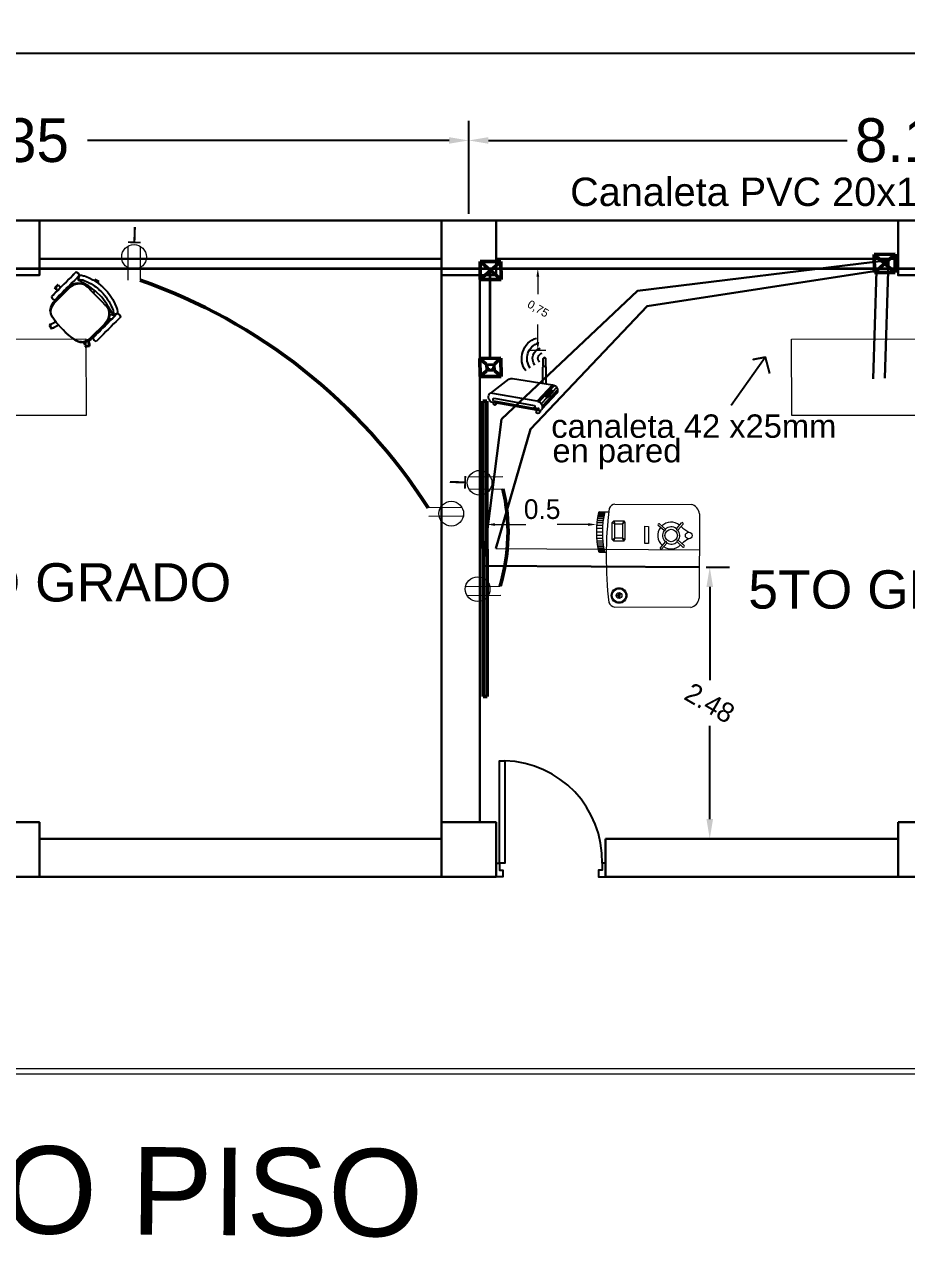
# Model space of a CAD drawing. Header units: metres. Extents: x 643921 to 644430, y 8487964 to 8488110.
# Drawn here: x 644363.07 to 644371.14, y 8488061.08 to 8488072.18 of the extents above; entities that cross this region are included whole.
import ezdxf
from ezdxf.enums import TextEntityAlignment as Align

# ---------------------------------------------------------------- set-up
doc = ezdxf.new("R2010")
doc.units = ezdxf.units.M
doc.header["$MEASUREMENT"] = 0
for name, color, linetype in [('ACHURADOS', 8, 'Continuous'), ('Planta', 251, 'Continuous'), ('Salida de red', 4, 'Continuous'), ('VANOS', 2, 'Continuous')]:
    doc.layers.add(name, color=color, linetype=linetype)
for name, color, linetype, lineweight in [('Anotaciones - Textos_Pluma_Nº__86', 7, 'Continuous', 20), ('Cable USB', 3, 'Continuous', 30), ('CABLE UTP CAT 6', 140, 'COMPU_LINE', 35), ('CIRCUITO DE DATOS', 5, 'Continuous', 50), ('CIRCUITO DE PROYECTORES', 4, 'Continuous', 50), ('CIRCUITO DE SERVIDOR', 6, 'Continuous', 50), ('CIRCUITO ELECTRICO DE SERVIDOR Y AP', 1, 'Continuous', 50), ('CIRCUITO ELECTRICO EST DE CARGA', 6, 'Continuous', 50), ('CIRCUITO ELECTRICOS', 7, 'Continuous', 15), ('COLUMNAS', 252, 'Continuous', 30), ('CONECCION USB Y HDMI', 150, 'Continuous', 30), ('CONEXION USB', 3, 'Continuous', 18), ('EQUIPOS ELECTRONICOS', 242, 'Continuous', 13), ('MUEBLES', 150, 'Continuous', 25), ('MUEBLES - PETER', 252, 'Continuous', 5), ('MUEBLES MOVILES', 42, 'Continuous', 5), ('MUROS', 252, 'Continuous', 15), ('PUERTAS', 252, 'Continuous', 5), ('TEXTOS-SUBTITULO', 26, 'Continuous', 30), ('tomacorriente', 1, 'Continuous', 20)]:
    doc.layers.add(name, color=color, linetype=linetype, lineweight=lineweight)
doc.styles.add('COTAS', font='arial.ttf', dxfattribs={"height": 0.075})
doc.styles.add('style4', font='arial.ttf')
doc.linetypes.add('COMPU_LINE', pattern='A,0.5,-0.1,["R",Standard,S=0.1,R=0,X=-0.05,Y=-0.05],-0.1', length=0.7)
doc.dimstyles.new('julio_75', dxfattribs={"dimscale": 0.75, "dimtxt": 0.075, "dimasz": 0.1, "dimexe": 0.1, "dimexo": 0.1, "dimgap": 0.1, "dimtad": 0, "dimtih": 1, "dimtoh": 1, "dimzin": 1, "dimtxsty": 'COTAS', "dimcen": 0.1, "dimclrd": 256, "dimclre": 256, "dimclrt": 256, "dimaunit": 1, "dimadec": 3, "dimazin": 0, "dimtfac": 1, "dimtix": 1, "dimtmove": 0, "dimatfit": 3, "dimfxl": 0.1, "dimfxlon": 1, "dimlwd": -1, "dimlwe": -1, "dimarcsym": 0})
doc.dimstyles.new('UTILIZAR', dxfattribs={"dimtxt": 0.18, "dimasz": 0.18, "dimexe": 0.18, "dimexo": 0.0625, "dimgap": 0.09, "dimtad": 0, "dimtih": 1, "dimtoh": 1, "dimdec": 4, "dimzin": 0, "dimdsep": 46, "dimtxsty": 'Standard', "dimcen": 0.09, "dimadec": 0, "dimazin": 0, "dimtfac": 1, "dimtdec": 4, "dimtofl": 0, "dimtmove": 0, "dimatfit": 3, "dimfxl": 1, "dimtolj": 1, "dimtzin": 0, "dimarcsym": 0})

# ---------------------------------------------------------------- blocks, each defined once
blk = doc.blocks.new('PUERTA8')
at = {"layer": 'VANOS', "ltscale": 0.5}
for points in [[(0.025, 0.05), (0.025, 0.8), (0.065, 0.8), (0.065, 0.05)], [(0, -0.05), (0, 0.05), (0.025, 0.05), (0.025, 0), (0.05, 0), (0.05, -0.05)], [(0.8, -0.05), (0.8, 0.05), (0.775, 0.05), (0.775, 0), (0.75, 0), (0.75, -0.05)]]:
    blk.add_lwpolyline(points, close=True, dxfattribs=at)
at = {"layer": 'VANOS', "color": 8, "ltscale": 0.5}
blk.add_arc((0.045, 0.07), 0.7303, 358.43065, 88.43065, dxfattribs=at)
blk = doc.blocks.new('P-1')
at = {"layer": 'ACHURADOS'}
blk.add_blockref('PUERTA8', (0, 0.05), dxfattribs=at)
blk = doc.blocks.new('ECRAN')
at = {"layer": 'CIRCUITO DE SERVIDOR'}
h = blk.add_hatch(color=141, dxfattribs=at)
h.dxf.hatch_style = 1
h.paths.add_polyline_path([(714290.2886, 8427261.8314), (714290.3044, 8427261.8508), (714288.9074, 8427262.9858), (714288.8917, 8427262.9665)])
at = {"layer": 'CIRCUITO DE SERVIDOR', "color": 0}
for p, q in [((714288.8916, 8427262.9664), (714288.9074, 8427262.9858)), ((714290.3044, 8427261.8508), (714288.9074, 8427262.9858)), ((714290.2886, 8427261.8314), (714288.8916, 8427262.9664)), ((714290.2886, 8427261.8314), (714290.3044, 8427261.8508))]:
    blk.add_line(p, q, dxfattribs=at)
blk = doc.blocks.new('PROYECTOR')
at = {"layer": 'EQUIPOS ELECTRONICOS', "color": 22}
for p, q in [((714285.8973, 8427254.0568), (714285.8681, 8427254.0568)), ((714285.8984, 8427254.062), (714285.8692, 8427254.062)), ((714285.8992, 8427254.0659), (714285.87, 8427254.0659)), ((714285.8745, 8427254.0694), (714285.9193, 8427254.0694)), ((714285.8901, 8427254.0034), (714285.8609, 8427254.0034)), ((714285.8912, 8427254.0156), (714285.862, 8427254.0156)), ((714285.8923, 8427254.0254), (714285.8631, 8427254.0254)), ((714285.8936, 8427254.035), (714285.8644, 8427254.035)), ((714285.8948, 8427254.0431), (714285.8656, 8427254.0431)), ((714285.8961, 8427254.0506), (714285.867, 8427254.0506)), ((714285.937, 8427254.0183), (714285.9448, 8427254.0263)), ((714285.937, 8427254.0183), (714285.9495, 8427254.0119)), ((714285.9448, 8427254.0263), (714285.9495, 8427254.0119)), ((714285.9936, 8427254.0263), (714285.9875, 8427254.0119)), ((714285.9988, 8427254.0188), (714285.9875, 8427254.0119)), ((714285.9936, 8427254.0263), (714285.9988, 8427254.0188)), ((714285.8889, 8427253.9712), (714285.8597, 8427253.9712)), ((714285.8893, 8427253.9881), (714285.8601, 8427253.9881)), ((714285.8893, 8427253.9543), (714285.8601, 8427253.9543)), ((714285.8901, 8427253.939), (714285.8609, 8427253.939)), ((714285.937, 8427253.9345), (714285.9495, 8427253.9409)), ((714285.937, 8427253.9345), (714285.9448, 8427253.9265)), ((714285.9448, 8427253.9265), (714285.9495, 8427253.9409)), ((714285.9988, 8427253.9339), (714285.9875, 8427253.9409)), ((714285.9936, 8427253.9265), (714285.9875, 8427253.9409)), ((714285.9936, 8427253.9265), (714285.9988, 8427253.9339)), ((714285.8912, 8427253.9268), (714285.862, 8427253.9268)), ((714285.8923, 8427253.9169), (714285.8631, 8427253.9169)), ((714285.8936, 8427253.9074), (714285.8644, 8427253.9074)), ((714285.8948, 8427253.8993), (714285.8656, 8427253.8993)), ((714285.8961, 8427253.8918), (714285.867, 8427253.8918)), ((714285.8973, 8427253.8856), (714285.8681, 8427253.8856)), ((714285.8984, 8427253.8804), (714285.8692, 8427253.8804)), ((714285.8992, 8427253.8765), (714285.87, 8427253.8765)), ((714285.8745, 8427253.873), (714285.9, 8427253.873)), ((714285.9, 8427253.873), (714285.9079, 8427253.873))]:
    blk.add_line(p, q, dxfattribs=at)
for points in [[(714285.9497, 8427254.1075), (714286.3214, 8427254.1075)], [(714286.362, 8427254.062), (714286.362, 8427253.6507)], [(714285.937, 8427253.9345), (714285.937, 8427254.0183)], [(714285.9448, 8427254.0263), (714285.9936, 8427254.0263)], [(714285.9988, 8427254.0188), (714285.9988, 8427253.9339)], [(714286.1894, 8427253.9789), (714286.1602, 8427254.0041)], [(714286.1667, 8427254.0116), (714286.1959, 8427253.9864)], [(714286.2499, 8427253.9885), (714286.275, 8427254.0177)], [(714286.2825, 8427254.0113), (714286.2574, 8427253.9821)], [(714285.9936, 8427253.9265), (714285.9448, 8427253.9265)], [(714286.1953, 8427253.925), (714286.1702, 8427253.8958)], [(714286.1777, 8427253.8894), (714286.2028, 8427253.9186)], [(714286.2529, 8427253.9243), (714286.2821, 8427253.8992)], [(714286.2886, 8427253.9068), (714286.2594, 8427253.9318)], [(714286.3214, 8427253.6052), (714285.9497, 8427253.6052)]]:
    blk.add_lwpolyline(points, dxfattribs=at)
for points in [[(714285.9495, 8427253.9409), (714285.9495, 8427254.0119), (714285.9875, 8427254.0119), (714285.9875, 8427253.9409)], [(714286.0962, 8427253.9157), (714286.0962, 8427253.9997), (714286.1136, 8427253.9997), (714286.1136, 8427253.9157)], [(714285.9592, 8427253.6606), (714285.9592, 8427253.6638), (714285.971, 8427253.6638), (714285.971, 8427253.6606)]]:
    blk.add_lwpolyline(points, close=True, dxfattribs=at)
for centre, radius in [((714286.2244, 8427253.9554), 0.0304), ((714286.3099, 8427253.9554), 0.0164), ((714285.9712, 8427253.6622), 0.0381), ((714285.9712, 8427253.6622), 0.0331), ((714285.971, 8427253.6622), 0.014)]:
    blk.add_circle(centre, radius, dxfattribs=at)
for centre, radius, start, end in [((714286.2997, 8427253.9712), 0.44, 167.57179, 192.42821), ((714285.8748, 8427254.0645), 0.00496, 93.95339, 163.57981), ((714286.3289, 8427253.9712), 0.44, 167.09848, 192.90152), ((714287.9085, 8427253.8563), 2.0006, 173.42501, 186.57499), ((714285.9554, 8427254.0705), 0.0374, 98.67301, 156.47096), ((714286.3087, 8427254.0552), 0.0537, 7.2076, 76.34413), ((714286.2244, 8427253.9554), 0.0653, 143.60072, 227.29344), ((714286.1652, 8427254.0064), 0.00543, 73.48531, 205.0201), ((714286.2244, 8427253.9554), 0.0653, 51.31728, 134.9047), ((714286.2244, 8427253.9554), 0.0419, 52.47319, 132.64862), ((714286.3924, 8427254.1221), 0.1714, 225.60346, 241.2485), ((714286.2773, 8427254.0128), 0.00543, 343.48531, 115.0201), ((714286.2244, 8427253.9554), 0.0419, 145.85679, 226.23227), ((714286.191, 8427253.9841), 0.00543, 253.48531, 25.0201), ((714286.2551, 8427253.987), 0.00543, 163.48531, 295.0201), ((714286.2244, 8427253.9554), 0.0419, 325.96223, 39.26824), ((714286.3924, 8427253.7886), 0.1714, 118.7515, 131.9741), ((714285.8748, 8427253.8779), 0.00496, 196.42019, 266.04661), ((714286.1754, 8427253.8943), 0.00543, 163.59075, 295.12554), ((714286.2244, 8427253.9554), 0.0653, 235.9964, 315.01013), ((714286.1976, 8427253.9201), 0.00543, 343.59075, 115.12554), ((714286.2244, 8427253.9554), 0.0419, 239.21354, 312.75406), ((714286.2578, 8427253.9266), 0.00543, 73.59075, 205.12554), ((714286.3924, 8427253.7886), 0.1714, 135.30004, 135.5685), ((714286.2837, 8427253.9044), 0.00543, 253.59075, 25.12554), ((714285.9712, 8427253.6622), 0.00701, 214.74267, 146.59834), ((714286.3087, 8427253.6574), 0.0537, 283.65587, 352.7924), ((714285.9554, 8427253.6422), 0.0374, 203.52904, 261.32699)]:
    blk.add_arc(centre, radius, start, end, dxfattribs=at)
blk = doc.blocks.new('TOMACORRIENTE DOBLE')
at = {"layer": 'tomacorriente'}
for p, q in [((697806.719, 8439550.89), (697806.419, 8439550.969)), ((697806.69, 8439550.781), (697806.391, 8439550.86))]:
    blk.add_line(p, q, dxfattribs=at)
blk.add_circle((697806.61, 8439550.86), 0.113, dxfattribs=at)
blk = doc.blocks.new('34')
at = {"layer": 'MUEBLES'}
for p, q in [((1317.844, 1591.591), (1317.827, 1591.564)), ((1317.844, 1591.591), (1317.827, 1591.564)), ((1317.86, 1591.618), (1317.844, 1591.591)), ((1317.86, 1591.617), (1317.844, 1591.591)), ((1317.877, 1591.644), (1317.86, 1591.618)), ((1317.876, 1591.642), (1317.86, 1591.617)), ((1317.876, 1591.642), (1317.877, 1591.644)), ((1317.877, 1591.644), (1317.899, 1591.637)), ((1317.899, 1591.637), (1317.878, 1591.642)), ((1317.878, 1591.642), (1317.878, 1591.642)), ((1317.878, 1591.642), (1317.878, 1591.642)), ((1317.897, 1591.594), (1317.881, 1591.568)), ((1317.898, 1591.594), (1317.881, 1591.568)), ((1317.897, 1591.593), (1317.899, 1591.591)), ((1317.914, 1591.62), (1317.898, 1591.594)), ((1317.899, 1591.637), (1317.914, 1591.62)), ((1317.912, 1591.621), (1317.899, 1591.637)), ((1317.899, 1591.591), (1317.915, 1591.553)), ((1317.904, 1591.591), (1317.901, 1591.599)), ((1317.908, 1591.582), (1317.904, 1591.591)), ((1317.91, 1591.579), (1317.915, 1591.618)), ((1317.912, 1591.621), (1317.912, 1591.621)), ((1317.912, 1591.621), (1317.912, 1591.621)), ((1317.917, 1591.62), (1317.915, 1591.618)), ((1317.92, 1591.623), (1317.917, 1591.62)), ((1317.931, 1591.625), (1317.92, 1591.623)), ((1317.949, 1591.626), (1317.931, 1591.625)), ((1317.959, 1591.625), (1317.949, 1591.626)), ((1317.974, 1591.623), (1317.959, 1591.625)), ((1318.004, 1591.617), (1317.974, 1591.623)), ((1318.039, 1591.609), (1318.004, 1591.617)), ((1318.045, 1591.608), (1318.039, 1591.609)), ((1318.077, 1591.595), (1318.045, 1591.608)), ((1318.097, 1591.587), (1318.077, 1591.595)), ((1317.837, 1591.489), (1317.743, 1591.34)), ((1317.845, 1591.483), (1317.752, 1591.334)), ((1317.775, 1591.48), (1317.757, 1591.452)), ((1317.775, 1591.48), (1317.757, 1591.452)), ((1317.792, 1591.508), (1317.775, 1591.48)), ((1317.792, 1591.508), (1317.775, 1591.48)), ((1317.81, 1591.536), (1317.792, 1591.508)), ((1317.81, 1591.536), (1317.792, 1591.508)), ((1317.827, 1591.564), (1317.81, 1591.536)), ((1317.827, 1591.564), (1317.81, 1591.536)), ((1317.829, 1591.485), (1317.812, 1591.457)), ((1317.829, 1591.485), (1317.812, 1591.457)), ((1317.847, 1591.513), (1317.829, 1591.485)), ((1317.847, 1591.513), (1317.829, 1591.485)), ((1317.856, 1591.513), (1317.837, 1591.489)), ((1317.864, 1591.507), (1317.845, 1591.483)), ((1317.864, 1591.541), (1317.847, 1591.513)), ((1317.864, 1591.54), (1317.847, 1591.513)), ((1317.88, 1591.532), (1317.856, 1591.513)), ((1317.881, 1591.568), (1317.864, 1591.54)), ((1317.881, 1591.568), (1317.864, 1591.541)), ((1317.888, 1591.527), (1317.864, 1591.507)), ((1317.873, 1591.556), (1317.88, 1591.54)), ((1317.908, 1591.545), (1317.88, 1591.532)), ((1317.88, 1591.54), (1317.883, 1591.533)), ((1317.916, 1591.54), (1317.888, 1591.527)), ((1317.911, 1591.573), (1317.908, 1591.582)), ((1317.918, 1591.547), (1317.908, 1591.545)), ((1317.912, 1591.581), (1317.91, 1591.579)), ((1317.91, 1591.579), (1317.913, 1591.576)), ((1317.914, 1591.567), (1317.911, 1591.573)), ((1317.911, 1591.564), (1317.915, 1591.565)), ((1317.915, 1591.584), (1317.912, 1591.581)), ((1317.913, 1591.576), (1317.923, 1591.573)), ((1317.915, 1591.565), (1317.914, 1591.567)), ((1317.925, 1591.586), (1317.915, 1591.584)), ((1317.915, 1591.553), (1317.918, 1591.547)), ((1317.925, 1591.542), (1317.916, 1591.54)), ((1317.939, 1591.551), (1317.918, 1591.547)), ((1317.923, 1591.573), (1317.934, 1591.57)), ((1317.942, 1591.587), (1317.925, 1591.586)), ((1317.946, 1591.547), (1317.925, 1591.542)), ((1317.934, 1591.57), (1317.941, 1591.569)), ((1317.971, 1591.55), (1317.939, 1591.551)), ((1317.941, 1591.569), (1317.947, 1591.567)), ((1317.952, 1591.587), (1317.942, 1591.587)), ((1317.977, 1591.546), (1317.946, 1591.547)), ((1317.947, 1591.567), (1317.961, 1591.562)), ((1317.965, 1591.585), (1317.952, 1591.587)), ((1317.961, 1591.562), (1317.977, 1591.556)), ((1317.994, 1591.579), (1317.965, 1591.585)), ((1317.991, 1591.543), (1317.971, 1591.55)), ((1317.977, 1591.556), (1317.994, 1591.551)), ((1317.996, 1591.539), (1317.977, 1591.546)), ((1318.009, 1591.532), (1317.991, 1591.543)), ((1318.027, 1591.572), (1317.994, 1591.579)), ((1317.994, 1591.551), (1318.016, 1591.545)), ((1318.013, 1591.529), (1317.996, 1591.539)), ((1318.013, 1591.529), (1318.009, 1591.532)), ((1318.053, 1591.504), (1318.013, 1591.529)), ((1318.016, 1591.545), (1318.089, 1591.513)), ((1318.032, 1591.571), (1318.027, 1591.572)), ((1318.062, 1591.559), (1318.032, 1591.571)), ((1318.164, 1591.435), (1318.053, 1591.504)), ((1318.081, 1591.552), (1318.062, 1591.559)), ((1318.1, 1591.544), (1318.081, 1591.552)), ((1318.089, 1591.513), (1318.156, 1591.47)), ((1318.117, 1591.579), (1318.097, 1591.587)), ((1318.106, 1591.541), (1318.1, 1591.544)), ((1318.119, 1591.533), (1318.106, 1591.541)), ((1318.125, 1591.576), (1318.117, 1591.579)), ((1318.138, 1591.521), (1318.119, 1591.533)), ((1318.139, 1591.567), (1318.125, 1591.576)), ((1318.158, 1591.509), (1318.138, 1591.521)), ((1318.159, 1591.554), (1318.139, 1591.567)), ((1318.174, 1591.499), (1318.158, 1591.509)), ((1318.179, 1591.542), (1318.159, 1591.554)), ((1318.176, 1591.497), (1318.174, 1591.499)), ((1318.193, 1591.482), (1318.176, 1591.497)), ((1318.197, 1591.53), (1318.179, 1591.542)), ((1318.208, 1591.469), (1318.193, 1591.482)), ((1318.2, 1591.528), (1318.197, 1591.53)), ((1318.217, 1591.513), (1318.2, 1591.528)), ((1318.233, 1591.498), (1318.217, 1591.513)), ((1318.223, 1591.511), (1318.221, 1591.51)), ((1318.223, 1591.511), (1318.229, 1591.512)), ((1318.227, 1591.512), (1318.23, 1591.514)), ((1318.229, 1591.512), (1318.237, 1591.509)), ((1318.23, 1591.514), (1318.235, 1591.518)), ((1318.261, 1591.473), (1318.233, 1591.498)), ((1318.235, 1591.518), (1318.236, 1591.519)), ((1318.236, 1591.519), (1318.263, 1591.489)), ((1318.237, 1591.509), (1318.244, 1591.503)), ((1318.244, 1591.503), (1318.248, 1591.496)), ((1318.248, 1591.496), (1318.25, 1591.488)), ((1318.25, 1591.488), (1318.248, 1591.484)), ((1318.253, 1591.481), (1318.256, 1591.483)), ((1318.256, 1591.483), (1318.261, 1591.487)), ((1318.261, 1591.487), (1318.263, 1591.489)), ((1317.723, 1591.398), (1317.707, 1591.373)), ((1317.708, 1591.374), (1317.707, 1591.373)), ((1317.707, 1591.373), (1317.723, 1591.356)), ((1317.724, 1591.399), (1317.708, 1591.374)), ((1317.723, 1591.355), (1317.708, 1591.371)), ((1317.708, 1591.371), (1317.709, 1591.371)), ((1317.709, 1591.371), (1317.708, 1591.371)), ((1317.74, 1591.425), (1317.723, 1591.398)), ((1317.74, 1591.425), (1317.724, 1591.399)), ((1317.757, 1591.452), (1317.74, 1591.425)), ((1317.757, 1591.452), (1317.74, 1591.425)), ((1317.76, 1591.375), (1317.744, 1591.349)), ((1317.761, 1591.376), (1317.746, 1591.351)), ((1317.777, 1591.402), (1317.76, 1591.375)), ((1317.777, 1591.402), (1317.761, 1591.376)), ((1317.794, 1591.429), (1317.777, 1591.402)), ((1317.794, 1591.429), (1317.777, 1591.402)), ((1317.812, 1591.457), (1317.794, 1591.429)), ((1317.812, 1591.457), (1317.794, 1591.429)), ((1318.158, 1591.458), (1318.145, 1591.447)), ((1318.156, 1591.47), (1318.217, 1591.419)), ((1318.164, 1591.463), (1318.158, 1591.458)), ((1318.211, 1591.406), (1318.164, 1591.435)), ((1318.183, 1591.429), (1318.179, 1591.426)), ((1318.195, 1591.438), (1318.183, 1591.429)), ((1318.233, 1591.445), (1318.208, 1591.469)), ((1318.225, 1591.396), (1318.211, 1591.406)), ((1318.211, 1591.406), (1318.216, 1591.403)), ((1318.231, 1591.393), (1318.216, 1591.403)), ((1318.217, 1591.419), (1318.232, 1591.403)), ((1318.238, 1591.384), (1318.225, 1591.396)), ((1318.244, 1591.381), (1318.231, 1591.393)), ((1318.232, 1591.403), (1318.244, 1591.39)), ((1318.236, 1591.442), (1318.233, 1591.445)), ((1318.257, 1591.415), (1318.236, 1591.442)), ((1318.253, 1591.357), (1318.238, 1591.384)), ((1318.244, 1591.39), (1318.256, 1591.377)), ((1318.26, 1591.352), (1318.244, 1591.381)), ((1318.256, 1591.377), (1318.267, 1591.366)), ((1318.275, 1591.391), (1318.257, 1591.415)), ((1318.264, 1591.47), (1318.261, 1591.473)), ((1318.287, 1591.441), (1318.264, 1591.47)), ((1318.283, 1591.38), (1318.275, 1591.391)), ((1318.287, 1591.371), (1318.283, 1591.38)), ((1318.306, 1591.416), (1318.287, 1591.441)), ((1318.294, 1591.355), (1318.287, 1591.371)), ((1318.314, 1591.404), (1318.306, 1591.416)), ((1318.319, 1591.394), (1318.314, 1591.404)), ((1318.327, 1591.377), (1318.319, 1591.394)), ((1318.33, 1591.367), (1318.327, 1591.377)), ((1317.682, 1591.305), (1317.68, 1591.305)), ((1317.683, 1591.265), (1317.68, 1591.305)), ((1317.688, 1591.305), (1317.682, 1591.305)), ((1317.685, 1591.265), (1317.683, 1591.265)), ((1317.692, 1591.266), (1317.685, 1591.265)), ((1317.686, 1591.282), (1317.687, 1591.291)), ((1317.689, 1591.274), (1317.686, 1591.282)), ((1317.687, 1591.291), (1317.69, 1591.298)), ((1317.697, 1591.306), (1317.688, 1591.305)), ((1317.693, 1591.267), (1317.689, 1591.274)), ((1317.69, 1591.298), (1317.696, 1591.302)), ((1317.695, 1591.266), (1317.692, 1591.266)), ((1317.699, 1591.264), (1317.693, 1591.267)), ((1317.696, 1591.302), (1317.727, 1591.303)), ((1317.708, 1591.306), (1317.697, 1591.306)), ((1317.699, 1591.264), (1317.723, 1591.265)), ((1317.717, 1591.307), (1317.708, 1591.306)), ((1317.723, 1591.307), (1317.717, 1591.307)), ((1317.727, 1591.304), (1317.722, 1591.277)), ((1317.722, 1591.277), (1317.723, 1591.252)), ((1317.723, 1591.356), (1317.744, 1591.349)), ((1317.742, 1591.35), (1317.723, 1591.355)), ((1317.726, 1591.307), (1317.723, 1591.307)), ((1317.726, 1591.303), (1317.726, 1591.307)), ((1317.737, 1591.328), (1317.727, 1591.304)), ((1317.735, 1591.298), (1317.73, 1591.272)), ((1317.73, 1591.272), (1317.731, 1591.247)), ((1317.745, 1591.323), (1317.735, 1591.298)), ((1317.743, 1591.34), (1317.737, 1591.328)), ((1317.742, 1591.35), (1317.742, 1591.35)), ((1317.742, 1591.35), (1317.742, 1591.35)), ((1317.744, 1591.349), (1317.746, 1591.351)), ((1317.752, 1591.334), (1317.745, 1591.323)), ((1318.236, 1591.239), (1318.251, 1591.266)), ((1318.245, 1591.233), (1318.26, 1591.26)), ((1318.251, 1591.266), (1318.26, 1591.295)), ((1318.257, 1591.341), (1318.253, 1591.357)), ((1318.26, 1591.326), (1318.257, 1591.341)), ((1318.264, 1591.336), (1318.26, 1591.352)), ((1318.26, 1591.295), (1318.26, 1591.326)), ((1318.26, 1591.26), (1318.268, 1591.29)), ((1318.281, 1591.281), (1318.263, 1591.253)), ((1318.281, 1591.281), (1318.263, 1591.254)), ((1318.268, 1591.321), (1318.264, 1591.336)), ((1318.267, 1591.366), (1318.271, 1591.362)), ((1318.268, 1591.29), (1318.268, 1591.321)), ((1318.271, 1591.362), (1318.276, 1591.356)), ((1318.276, 1591.356), (1318.283, 1591.348)), ((1318.298, 1591.309), (1318.281, 1591.281)), ((1318.297, 1591.308), (1318.281, 1591.281)), ((1318.283, 1591.348), (1318.288, 1591.342)), ((1318.288, 1591.342), (1318.292, 1591.339)), ((1318.292, 1591.339), (1318.294, 1591.339)), ((1318.294, 1591.339), (1318.327, 1591.36)), ((1318.297, 1591.345), (1318.294, 1591.355)), ((1318.294, 1591.339), (1318.295, 1591.342)), ((1318.295, 1591.342), (1318.297, 1591.345)), ((1318.314, 1591.334), (1318.297, 1591.308)), ((1318.314, 1591.335), (1318.298, 1591.309)), ((1318.318, 1591.258), (1318.3, 1591.23)), ((1318.318, 1591.258), (1318.301, 1591.23)), ((1318.331, 1591.361), (1318.314, 1591.335)), ((1318.33, 1591.359), (1318.314, 1591.334)), ((1318.335, 1591.285), (1318.318, 1591.258)), ((1318.335, 1591.285), (1318.318, 1591.258)), ((1318.327, 1591.36), (1318.328, 1591.363)), ((1318.328, 1591.363), (1318.33, 1591.367)), ((1318.33, 1591.359), (1318.331, 1591.361)), ((1318.331, 1591.361), (1318.353, 1591.354)), ((1318.352, 1591.354), (1318.332, 1591.36)), ((1318.332, 1591.36), (1318.332, 1591.36)), ((1318.351, 1591.312), (1318.335, 1591.285)), ((1318.351, 1591.311), (1318.335, 1591.285)), ((1318.368, 1591.338), (1318.351, 1591.312)), ((1318.366, 1591.339), (1318.352, 1591.354)), ((1318.353, 1591.354), (1318.368, 1591.338)), ((1318.366, 1591.339), (1318.366, 1591.339)), ((1318.366, 1591.339), (1318.366, 1591.339)), ((1317.723, 1591.252), (1317.727, 1591.241)), ((1317.727, 1591.241), (1317.731, 1591.229)), ((1317.731, 1591.247), (1317.734, 1591.237)), ((1317.731, 1591.229), (1317.742, 1591.21)), ((1317.734, 1591.237), (1317.738, 1591.224)), ((1317.738, 1591.224), (1317.748, 1591.206)), ((1317.742, 1591.21), (1317.755, 1591.196)), ((1317.748, 1591.206), (1317.76, 1591.193)), ((1317.755, 1591.196), (1317.801, 1591.155)), ((1317.76, 1591.193), (1317.805, 1591.153)), ((1317.801, 1591.155), (1317.822, 1591.14)), ((1317.805, 1591.153), (1317.825, 1591.138)), ((1318.143, 1591.09), (1318.236, 1591.239)), ((1318.152, 1591.084), (1318.245, 1591.233)), ((1318.211, 1591.17), (1318.194, 1591.143)), ((1318.211, 1591.17), (1318.194, 1591.142)), ((1318.204, 1591.159), (1318.2, 1591.162)), ((1318.204, 1591.159), (1318.2, 1591.162)), ((1318.228, 1591.198), (1318.211, 1591.17)), ((1318.228, 1591.197), (1318.211, 1591.17)), ((1318.224, 1591.191), (1318.22, 1591.193)), ((1318.246, 1591.226), (1318.228, 1591.198)), ((1318.246, 1591.226), (1318.228, 1591.197)), ((1318.248, 1591.147), (1318.231, 1591.119)), ((1318.248, 1591.146), (1318.231, 1591.119)), ((1318.263, 1591.254), (1318.246, 1591.226)), ((1318.263, 1591.253), (1318.246, 1591.226)), ((1318.266, 1591.174), (1318.248, 1591.147)), ((1318.265, 1591.174), (1318.248, 1591.146)), ((1318.274, 1591.159), (1318.261, 1591.167)), ((1318.279, 1591.156), (1318.261, 1591.167)), ((1318.283, 1591.202), (1318.265, 1591.174)), ((1318.283, 1591.202), (1318.266, 1591.174)), ((1318.292, 1591.146), (1318.271, 1591.112)), ((1318.274, 1591.159), (1318.279, 1591.156)), ((1318.279, 1591.156), (1318.282, 1591.15)), ((1318.281, 1591.152), (1318.284, 1591.15)), ((1318.282, 1591.15), (1318.282, 1591.142)), ((1318.3, 1591.23), (1318.283, 1591.202)), ((1318.301, 1591.23), (1318.283, 1591.202)), ((1318.284, 1591.15), (1318.29, 1591.147)), ((1318.29, 1591.147), (1318.292, 1591.146)), ((1317.822, 1591.14), (1317.851, 1591.118)), ((1317.825, 1591.138), (1317.852, 1591.117)), ((1317.851, 1591.118), (1317.878, 1591.101)), ((1317.852, 1591.117), (1317.903, 1591.086)), ((1317.903, 1591.086), (1317.935, 1591.069)), ((1317.903, 1591.086), (1317.904, 1591.085)), ((1317.904, 1591.085), (1317.937, 1591.068)), ((1317.919, 1591.035), (1317.917, 1591.026)), ((1317.918, 1591.013), (1317.928, 1591.053)), ((1317.921, 1591.041), (1317.919, 1591.035)), ((1317.921, 1591.043), (1317.921, 1591.041)), ((1317.925, 1591.042), (1317.921, 1591.043)), ((1317.928, 1591.053), (1317.932, 1591.07)), ((1317.935, 1591.069), (1317.956, 1591.058)), ((1317.937, 1591.068), (1317.959, 1591.056)), ((1317.956, 1591.058), (1318.011, 1591.035)), ((1317.956, 1591.003), (1317.965, 1591.043)), ((1317.959, 1591.056), (1318.016, 1591.032)), ((1317.965, 1591.043), (1317.968, 1591.053)), ((1318.011, 1591.035), (1318.044, 1591.029)), ((1318.072, 1591.032), (1318.096, 1591.043)), ((1318.08, 1591.028), (1318.104, 1591.038)), ((1318.096, 1591.043), (1318.115, 1591.057)), ((1318.104, 1591.038), (1318.124, 1591.052)), ((1318.115, 1591.057), (1318.135, 1591.078)), ((1318.124, 1591.052), (1318.144, 1591.072)), ((1318.135, 1591.078), (1318.143, 1591.09)), ((1318.144, 1591.072), (1318.152, 1591.084)), ((1318.177, 1591.116), (1318.161, 1591.09)), ((1318.162, 1591.092), (1318.161, 1591.09)), ((1318.161, 1591.09), (1318.177, 1591.073)), ((1318.177, 1591.116), (1318.162, 1591.092)), ((1318.162, 1591.088), (1318.162, 1591.089)), ((1318.176, 1591.072), (1318.162, 1591.088)), ((1318.196, 1591.067), (1318.176, 1591.072)), ((1318.194, 1591.143), (1318.177, 1591.116)), ((1318.194, 1591.142), (1318.177, 1591.116)), ((1318.177, 1591.073), (1318.198, 1591.067)), ((1318.196, 1591.068), (1318.196, 1591.067)), ((1318.196, 1591.067), (1318.196, 1591.067)), ((1318.214, 1591.092), (1318.198, 1591.067)), ((1318.198, 1591.067), (1318.199, 1591.068)), ((1318.215, 1591.093), (1318.199, 1591.068)), ((1318.231, 1591.119), (1318.214, 1591.092)), ((1318.231, 1591.119), (1318.215, 1591.093)), ((1318.239, 1591.132), (1318.247, 1591.128)), ((1318.247, 1591.128), (1318.239, 1591.132)), ((1318.26, 1591.124), (1318.241, 1591.136)), ((1318.254, 1591.128), (1318.241, 1591.136)), ((1318.247, 1591.128), (1318.256, 1591.122)), ((1318.256, 1591.122), (1318.247, 1591.128)), ((1318.256, 1591.122), (1318.264, 1591.117)), ((1318.264, 1591.117), (1318.256, 1591.122)), ((1318.266, 1591.125), (1318.26, 1591.124)), ((1318.264, 1591.117), (1318.269, 1591.114)), ((1318.269, 1591.114), (1318.264, 1591.117)), ((1318.273, 1591.128), (1318.266, 1591.125)), ((1318.269, 1591.114), (1318.271, 1591.112)), ((1318.271, 1591.112), (1318.269, 1591.114)), ((1318.279, 1591.134), (1318.273, 1591.128)), ((1318.282, 1591.142), (1318.279, 1591.134)), ((1317.913, 1591.007), (1317.911, 1591.001)), ((1317.911, 1591.001), (1317.911, 1590.999)), ((1317.95, 1590.989), (1317.911, 1590.999)), ((1317.915, 1591.016), (1317.913, 1591.007)), ((1317.917, 1591.026), (1317.915, 1591.016)), ((1317.921, 1591.007), (1317.918, 1591.013)), ((1317.927, 1591.001), (1317.921, 1591.007)), ((1317.935, 1590.998), (1317.927, 1591.001)), ((1317.943, 1590.997), (1317.935, 1590.998)), ((1317.951, 1590.999), (1317.943, 1590.997)), ((1317.952, 1590.997), (1317.95, 1590.991)), ((1317.95, 1590.991), (1317.95, 1590.989)), ((1317.956, 1591.003), (1317.951, 1590.999)), ((1317.953, 1591.001), (1317.952, 1590.997)), ((1318.016, 1591.032), (1318.051, 1591.025)), ((1318.044, 1591.029), (1318.064, 1591.031)), ((1318.051, 1591.025), (1318.071, 1591.027)), ((1318.064, 1591.031), (1318.072, 1591.032)), ((1318.071, 1591.027), (1318.08, 1591.028))]:
    blk.add_line(p, q, dxfattribs=at)
blk = doc.blocks.new('ACCES POINT')
at = {"color": 92}
for p, q in [((714282.93, 8427256.317), (714282.93, 8427256.314)), ((714282.941, 8427256.317), (714282.941, 8427256.315)), ((714282.921, 8427256.134), (714282.921, 8427256.231)), ((714282.952, 8427256.134), (714282.952, 8427256.231)), ((714282.921, 8427256.078), (714282.921, 8427256.134)), ((714282.952, 8427256.083), (714282.952, 8427256.134)), ((714282.818, 8427256.024), (714282.958, 8427255.874)), ((714282.819, 8427256.007), (714282.959, 8427255.856)), ((714282.824, 8427255.992), (714282.964, 8427255.842)), ((714282.826, 8427256.045), (714282.861, 8427256.007)), ((714282.846, 8427256.064), (714282.882, 8427256.025)), ((714282.857, 8427256.068), (714282.895, 8427256.028)), ((714282.859, 8427256.005), (714282.913, 8427255.947)), ((714282.865, 8427256.069), (714283.005, 8427255.919)), ((714283.005, 8427255.919), (714283.429, 8427255.994)), ((714282.915, 8427255.95), (714282.966, 8427255.895)), ((714282.936, 8427255.967), (714282.986, 8427255.913)), ((714282.949, 8427255.97), (714282.997, 8427255.917)), ((714282.976, 8427255.83), (714283.422, 8427255.911)), ((714283.397, 8427255.947), (714283.03, 8427255.88)), ((714283.404, 8427255.922), (714283.037, 8427255.855)), ((714283.378, 8427255.903), (714283.378, 8427255.895)), ((714283.405, 8427255.908), (714283.405, 8427255.895)), ((714282.976, 8427255.83), (714282.965, 8427255.841)), ((714282.978, 8427255.83), (714282.978, 8427255.818)), ((714283.011, 8427255.821), (714283.011, 8427255.836))]:
    blk.add_line(p, q, dxfattribs=at)
for points in [[(714282.925, 8427256.235), (714282.925, 8427256.31)], [(714282.948, 8427256.235), (714282.948, 8427256.31)], [(714283.229, 8427256.126), (714282.865, 8427256.069)], [(714283.429, 8427255.994), (714283.263, 8427256.122)]]:
    blk.add_lwpolyline(points, dxfattribs=at)
for centre in [(714282.993, 8427255.849), (714283.007, 8427255.851), (714283.02, 8427255.854)]:
    blk.add_circle(centre, 0.00399, dxfattribs=at)
for centre, radius, start, end in [((714282.948, 8427256.31), 0.148, 323.6467, 72.2452), ((714282.948, 8427256.31), 0.197, 324.4234, 71.4296), ((714282.936, 8427256.3), 0.0155, 40.3834, 139.6166), ((714282.936, 8427256.314), 0.00651, 35.1733, 144.9998), ((714282.948, 8427256.31), 0.0489, 317.3396, 78.8718), ((714282.948, 8427256.31), 0.0984, 322.0864, 73.8838), ((714282.936, 8427256.219), 0.0194, 37.7243, 142.2757), ((714283.239, 8427256.073), 0.0539, 64.318, 101.064), ((714282.869, 8427256.018), 0.0515, 94.5799, 210.7273), ((714282.899, 8427255.982), 0.0456, 84.1018, 150.5306), ((714282.903, 8427255.978), 0.0456, 84.1018, 150.5306), ((714282.908, 8427255.973), 0.0456, 84.1018, 150.5306), ((714282.912, 8427255.968), 0.0456, 84.1018, 150.5306), ((714282.917, 8427255.963), 0.0456, 84.1018, 150.5306), ((714282.921, 8427255.958), 0.0456, 84.1018, 150.5306), ((714282.926, 8427255.953), 0.0456, 84.1018, 150.5306), ((714282.93, 8427255.949), 0.0456, 84.1018, 150.5306), ((714282.935, 8427255.944), 0.0456, 84.1018, 150.5306), ((714282.939, 8427255.939), 0.0456, 84.1018, 150.5306), ((714283.402, 8427255.955), 0.0478, 294.6996, 54.5999), ((714282.944, 8427255.934), 0.0456, 84.1018, 150.5306), ((714282.948, 8427255.929), 0.0456, 84.1018, 150.5306), ((714282.953, 8427255.925), 0.0456, 84.1018, 150.5306), ((714283.009, 8427255.867), 0.0515, 94.5799, 210.7273), ((714283.037, 8427255.868), 0.0134, 123.9317, 267.7766), ((714283.391, 8427255.897), 0.0136, 171.6117, 8.3883), ((714283.39, 8427255.932), 0.0167, 326.4303, 65.278), ((714282.995, 8427255.823), 0.0171, 196.7065, 353.7504)]:
    blk.add_arc(centre, radius, start, end, dxfattribs=at)
blk = doc.blocks.new('*D138')
at = {"layer": 'Anotaciones - Textos_Pluma_Nº__86', "color": 0, "lineweight": -2, "transparency": 16777216}
for p, q in [((644358.786, 8488070.444), (644358.786, 8488071.294)), ((644367.136, 8488070.444), (644367.136, 8488071.294)), ((644358.966, 8488071.114), (644362.271, 8488071.114)), ((644366.956, 8488071.114), (644363.651, 8488071.114))]:
    blk.add_line(p, q, dxfattribs=at)
at = {"layer": 'Anotaciones - Textos_Pluma_Nº__86', "color": 0, "transparency": 16777216}
for points in [[(644358.966, 8488071.144), (644358.966, 8488071.084), (644358.786, 8488071.114)], [(644366.956, 8488071.144), (644366.956, 8488071.084), (644367.136, 8488071.114)]]:
    blk.add_solid(points, dxfattribs=at)
at = {"layer": 'Defpoints', "color": 0, "transparency": 16777216}
for p in [(644367.136, 8488071.114), (644358.786, 8488070.382), (644367.136, 8488070.382)]:
    blk.add_point(p, dxfattribs=at)
at = {"layer": 'Anotaciones - Textos_Pluma_Nº__86', "color": 0, "transparency": 16777216, "insert": (644362.961, 8488071.114), "char_height": 0.4, "attachment_point": 5}
blk.add_mtext('\\A1;8.35', dxfattribs=at)
blk = doc.blocks.new('*D139')
at = {"layer": 'Anotaciones - Textos_Pluma_Nº__86', "color": 0, "lineweight": -2, "transparency": 16777216}
for p, q in [((644367.136, 8488070.444), (644367.136, 8488071.294)), ((644375.236, 8488070.444), (644375.236, 8488071.294)), ((644367.316, 8488071.114), (644370.596, 8488071.114)), ((644375.056, 8488071.114), (644371.776, 8488071.114))]:
    blk.add_line(p, q, dxfattribs=at)
at = {"layer": 'Anotaciones - Textos_Pluma_Nº__86', "color": 0, "transparency": 16777216}
for points in [[(644367.316, 8488071.144), (644367.316, 8488071.084), (644367.136, 8488071.114)], [(644375.056, 8488071.144), (644375.056, 8488071.084), (644375.236, 8488071.114)]]:
    blk.add_solid(points, dxfattribs=at)
at = {"layer": 'Defpoints', "color": 0, "transparency": 16777216}
for p in [(644367.136, 8488071.114), (644367.136, 8488070.382), (644375.236, 8488070.382)]:
    blk.add_point(p, dxfattribs=at)
at = {"layer": 'Anotaciones - Textos_Pluma_Nº__86', "color": 0, "transparency": 16777216, "insert": (644371.186, 8488071.114), "char_height": 0.4, "attachment_point": 5, "rotation": 360}
blk.add_mtext('\\A1;8.10', dxfattribs=at)
blk = doc.blocks.new('*D127')
at = {"layer": 'Anotaciones - Textos_Pluma_Nº__86', "color": 0, "lineweight": -2, "transparency": 16777216}
for p, q in [((644358.786, 8488070.444), (644358.786, 8488072.093)), ((644391.686, 8488070.444), (644391.686, 8488072.093)), ((644358.966, 8488071.913), (644374.379, 8488071.913)), ((644391.506, 8488071.913), (644376.093, 8488071.913))]:
    blk.add_line(p, q, dxfattribs=at)
at = {"layer": 'Anotaciones - Textos_Pluma_Nº__86', "color": 0, "transparency": 16777216}
for points in [[(644358.966, 8488071.943), (644358.966, 8488071.883), (644358.786, 8488071.913)], [(644391.506, 8488071.943), (644391.506, 8488071.883), (644391.686, 8488071.913)]]:
    blk.add_solid(points, dxfattribs=at)
at = {"layer": 'Defpoints', "color": 0, "transparency": 16777216}
for p in [(644358.786, 8488071.913), (644358.786, 8488070.382), (644391.686, 8488070.382)]:
    blk.add_point(p, dxfattribs=at)
at = {"layer": 'Anotaciones - Textos_Pluma_Nº__86', "color": 0, "transparency": 16777216, "insert": (644375.236, 8488071.913), "char_height": 0.4, "attachment_point": 5, "rotation": 360}
blk.add_mtext('\\A1;32.90', dxfattribs=at)
blk = doc.blocks.new('*D147')
at = {"layer": 'Anotaciones - Textos_Pluma_Nº__86', "color": 0, "lineweight": -2, "transparency": 16777216}
for p, q in [((644369.306, 8488067.213), (644369.519, 8488067.213)), ((644369.339, 8488067.033), (644369.339, 8488066.18)), ((644369.339, 8488064.912), (644369.339, 8488065.764)), ((644369.306, 8488064.732), (644369.519, 8488064.732))]:
    blk.add_line(p, q, dxfattribs=at)
at = {"layer": 'Anotaciones - Textos_Pluma_Nº__86', "color": 0, "transparency": 16777216}
for points in [[(644369.309, 8488067.033), (644369.369, 8488067.033), (644369.339, 8488067.213)], [(644369.309, 8488064.912), (644369.369, 8488064.912), (644369.339, 8488064.732)]]:
    blk.add_solid(points, dxfattribs=at)
at = {"layer": 'Defpoints', "color": 0, "transparency": 16777216}
for p in [(644369.244, 8488067.213), (644369.244, 8488064.732), (644369.339, 8488064.732)]:
    blk.add_point(p, dxfattribs=at)
at = {"layer": 'Anotaciones - Textos_Pluma_Nº__86', "color": 0, "transparency": 16777216, "insert": (644369.339, 8488065.972), "char_height": 0.18, "attachment_point": 5, "rotation": 330}
blk.add_mtext('\\A1;2.48', dxfattribs=at)
blk = doc.blocks.new('*D134')
at = {"layer": 'Anotaciones - Textos_Pluma_Nº__86', "transparency": 16777216}
for p, q in [((644367.692, 8488069.944), (644367.842, 8488069.944)), ((644367.767, 8488069.869), (644367.767, 8488069.709)), ((644367.767, 8488069.272), (644367.767, 8488069.432)), ((644367.692, 8488069.197), (644367.842, 8488069.197))]:
    blk.add_line(p, q, dxfattribs=at)
for points in [[(644367.755, 8488069.869), (644367.78, 8488069.869), (644367.767, 8488069.944)], [(644367.755, 8488069.272), (644367.78, 8488069.272), (644367.767, 8488069.197)]]:
    blk.add_solid(points, dxfattribs=at)
at = {"layer": 'Defpoints', "color": 0, "transparency": 16777216}
for p in [(644367.555, 8488069.944), (644367.555, 8488069.197), (644367.767, 8488069.197)]:
    blk.add_point(p, dxfattribs=at)
at = {"layer": 'Anotaciones - Textos_Pluma_Nº__86', "transparency": 16777216, "insert": (644367.767, 8488069.571), "char_height": 0.075, "attachment_point": 5, "rotation": 330, "style": 'COTAS'}
blk.add_mtext('0,75', dxfattribs=at)

msp = doc.modelspace()

# ---------------------------------------------------------------- hatches: boundary and pattern name
at = {"layer": 'Salida de red'}
h = msp.add_hatch(color=256, dxfattribs=at)
h.dxf.hatch_style = 1
h.paths.add_polyline_path([(644367.373, 8488069.009), (644367.297, 8488069.008), (644367.296, 8488069.069), (644367.372, 8488069.07)])
h.paths.add_polyline_path([(644367.32, 8488069.032), (644367.321, 8488069.024), (644367.325, 8488069.024), (644367.325, 8488069.016), (644367.344, 8488069.016), (644367.344, 8488069.024), (644367.349, 8488069.024), (644367.349, 8488069.032), (644367.363, 8488069.032), (644367.363, 8488069.06), (644367.306, 8488069.059), (644367.306, 8488069.031)], flags=16)
edge = h.paths.add_edge_path(flags=17)
edge.add_line((644367.372, 8488069.06), (644367.373, 8488069.009))

# ---------------------------------------------------------------- linework, layer by layer
at = {"layer": 'Anotaciones - Textos_Pluma_Nº__86'}
for p, q in [((644367.302, 8488067.679), (644367.302, 8488067.529)), ((644367.377, 8488067.604), (644367.658, 8488067.604)), ((644368.227, 8488067.604), (644367.945, 8488067.604))]:
    msp.add_line(p, q, dxfattribs=at)
for points in [[(644367.377, 8488067.616), (644367.377, 8488067.591), (644367.302, 8488067.604)], [(644368.227, 8488067.616), (644368.227, 8488067.591), (644368.302, 8488067.604)]]:
    msp.add_solid(points, dxfattribs=at)
at = {"layer": 'Cable USB'}
msp.add_lwpolyline([(644367.385, 8488067.384), (644367.7, 8488068.475), (644368.766, 8488069.6), (644370.863, 8488069.923), (644370.833, 8488068.936)], dxfattribs=at)
at = {"layer": 'CABLE UTP CAT 6'}
for points in [[(644390.807, 8488069.715), (644390.807, 8488069.942), (644359.238, 8488069.942)], [(644367.328, 8488069.942), (644367.328, 8488069.122)]]:
    msp.add_lwpolyline(points, dxfattribs=at)
at = {"layer": 'CIRCUITO DE DATOS', "color": 0}
for p, q in [((644367.43, 8488070.009), (644367.239, 8488070.007)), ((644371.034, 8488070.074), (644370.843, 8488070.072)), ((644367.429, 8488069.123), (644367.238, 8488069.121))]:
    msp.add_line(p, q, dxfattribs=at)
at = {"layer": 'CIRCUITO DE PROYECTORES'}
msp.add_arc((644365.792, 8488067.533), 1.703, 343.1668, 13.4665, dxfattribs=at)
at = {"layer": 'CIRCUITO ELECTRICO DE SERVIDOR Y AP'}
msp.add_arc((644362.442, 8488064.995), 5.129, 32.5856, 70.745, dxfattribs=at)
at = {"layer": 'CIRCUITO ELECTRICO EST DE CARGA', "color": 0}
for p, q in [((644367.239, 8488070.007), (644367.241, 8488069.842)), ((644367.239, 8488070.007), (644367.432, 8488069.844)), ((644367.43, 8488070.009), (644367.241, 8488069.842)), ((644367.43, 8488070.009), (644367.432, 8488069.844)), ((644370.843, 8488070.072), (644370.845, 8488069.906)), ((644370.843, 8488070.072), (644371.035, 8488069.908)), ((644371.034, 8488070.074), (644370.845, 8488069.906)), ((644371.034, 8488070.074), (644371.035, 8488069.908)), ((644371.035, 8488069.908), (644370.845, 8488069.906)), ((644367.432, 8488069.844), (644367.241, 8488069.842)), ((644367.238, 8488069.121), (644367.24, 8488068.955)), ((644367.238, 8488069.121), (644367.296, 8488069.069)), ((644367.429, 8488069.123), (644367.372, 8488069.07)), ((644367.429, 8488069.123), (644367.431, 8488068.957)), ((644367.297, 8488069.008), (644367.24, 8488068.955)), ((644367.373, 8488069.009), (644367.431, 8488068.957)), ((644367.431, 8488068.957), (644367.24, 8488068.955))]:
    msp.add_line(p, q, dxfattribs=at)
at = {"layer": 'CIRCUITO ELECTRICOS', "color": 5}
for p, q in [((644367.074, 8488067.76), (644366.764, 8488067.757)), ((644367.081, 8488067.679), (644366.771, 8488067.676)), ((644367.112, 8488067.037), (644367.422, 8488067.04)), ((644367.119, 8488066.956), (644367.429, 8488066.959))]:
    msp.add_line(p, q, dxfattribs=at)
for centre in [(644366.976, 8488067.703), (644367.217, 8488067.013)]:
    msp.add_circle(centre, 0.113, dxfattribs=at)
at = {"layer": 'COLUMNAS', "color": 1, "lineweight": 30}
for points in [[(644362.711, 8488070.382), (644362.711, 8488069.882), (644363.211, 8488069.882), (644363.211, 8488070.382), (644362.711, 8488070.382)], [(644366.886, 8488070.382), (644366.886, 8488069.882), (644367.386, 8488069.882), (644367.386, 8488070.382), (644366.886, 8488070.382)], [(644371.061, 8488070.382), (644371.061, 8488069.882), (644371.561, 8488069.882), (644371.561, 8488070.382), (644371.061, 8488070.382)], [(644362.711, 8488064.882), (644362.711, 8488064.382), (644363.211, 8488064.382), (644363.211, 8488064.882), (644362.711, 8488064.882)], [(644366.886, 8488064.882), (644366.886, 8488064.382), (644367.386, 8488064.382), (644367.386, 8488064.882), (644366.886, 8488064.882)], [(644371.061, 8488064.882), (644371.061, 8488064.382), (644371.561, 8488064.382), (644371.561, 8488064.882), (644371.061, 8488064.882)]]:
    msp.add_lwpolyline(points, dxfattribs=at)
at = {"layer": 'CONECCION USB Y HDMI'}
msp.add_line((644369.244, 8488067.213), (644367.266, 8488067.225), dxfattribs=at)
msp.add_lwpolyline([(644367.266, 8488067.225), (644367.436, 8488068.566), (644368.68, 8488069.74), (644370.973, 8488070.02), (644370.94, 8488068.94)], dxfattribs=at)
at = {"layer": 'CONEXION USB'}
msp.add_lwpolyline([(644367.385, 8488067.384), (644369.244, 8488067.372)], dxfattribs=at)
at = {"layer": 'MUEBLES - PETER', "color": 250, "lineweight": 5}
for p, q in [((644358.786, 8488062.632), (644373.713, 8488062.632)), ((644358.786, 8488062.582), (644373.456, 8488062.582))]:
    msp.add_line(p, q, dxfattribs=at)
at = {"layer": 'MUEBLES MOVILES', "color": 252, "lineweight": 5, "ltscale": 2}
for points in [[(644363.638, 8488068.6), (644361.988, 8488068.599), (644361.987, 8488069.299), (644363.637, 8488069.3), (644363.638, 8488068.6)], [(644371.738, 8488068.6), (644370.088, 8488068.599), (644370.087, 8488069.299), (644371.737, 8488069.3), (644371.738, 8488068.6)]]:
    msp.add_lwpolyline(points, dxfattribs=at)
at = {"layer": 'MUROS', "color": 251, "lineweight": 30, "true_color": 0x636466}
for p, q in [((644363.211, 8488070.382), (644366.886, 8488070.382)), ((644367.386, 8488070.382), (644371.061, 8488070.382)), ((644366.886, 8488070.032), (644363.211, 8488070.032)), ((644371.061, 8488070.032), (644367.386, 8488070.032)), ((644366.886, 8488064.882), (644366.886, 8488069.882)), ((644367.236, 8488069.882), (644367.236, 8488064.882)), ((644367.236, 8488069.882), (644367.236, 8488064.882)), ((644363.211, 8488064.732), (644366.886, 8488064.732)), ((644368.386, 8488064.732), (644371.061, 8488064.732)), ((644368.386, 8488064.382), (644368.386, 8488064.732)), ((644366.886, 8488064.382), (644363.211, 8488064.382)), ((644371.061, 8488064.382), (644368.386, 8488064.382))]:
    msp.add_line(p, q, dxfattribs=at)
at = {"layer": 'Planta'}
msp.add_lwpolyline([(644369.536, 8488068.696), (644369.847, 8488069.134), (644369.736, 8488069.111), (644369.847, 8488069.134), (644369.885, 8488068.985)], dxfattribs=at)
at = {"layer": 'Salida de red'}
for p, q in [((644367.363, 8488069.06), (644367.306, 8488069.059)), ((644367.306, 8488069.059), (644367.306, 8488069.031)), ((644367.32, 8488069.032), (644367.306, 8488069.031)), ((644367.32, 8488069.032), (644367.321, 8488069.024)), ((644367.325, 8488069.024), (644367.321, 8488069.024)), ((644367.325, 8488069.016), (644367.325, 8488069.024)), ((644367.344, 8488069.016), (644367.325, 8488069.016)), ((644367.344, 8488069.016), (644367.344, 8488069.024)), ((644367.349, 8488069.024), (644367.344, 8488069.024)), ((644367.363, 8488069.032), (644367.349, 8488069.032)), ((644367.349, 8488069.032), (644367.349, 8488069.024)), ((644367.363, 8488069.032), (644367.363, 8488069.06)), ((644367.372, 8488069.06), (644367.373, 8488069.009))]:
    msp.add_line(p, q, dxfattribs=at)
msp.add_lwpolyline([(644367.373, 8488069.009), (644367.297, 8488069.008), (644367.296, 8488069.069), (644367.372, 8488069.07)], close=True, dxfattribs=at)

# ---------------------------------------------------------------- block references
at = {"layer": 'CIRCUITO ELECTRICOS', "color": 0}
for name, p, xscale, yscale, zscale, rotation in [('ECRAN', (-9830565.574, 1331535.777), 1.5, 1.5, 1.5, 309.1858791255776), ('PROYECTOR', (-743641.095, -7308828.232), 1.874999999999976, 1.874999999999976, 1.874999999999976, 359.8233024964318)]:
    msp.add_blockref(name, p, dxfattribs=dict(at, xscale=xscale, yscale=yscale, zscale=zscale, rotation=rotation))
at = {"layer": 'MUEBLES MOVILES', "color": 252, "lineweight": 5, "ltscale": 2, "xscale": -1, "rotation": 283.0070094034862}
msp.add_blockref('34', (643109.765, 8486427.208), dxfattribs=at)
at = {"layer": 'Planta'}
for p, rotation in [((8975033.052, 10008894.562), 105.0724649593772), ((-876457.278, 16818736.961), 195.0724649593772)]:
    msp.add_blockref('TOMACORRIENTE DOBLE', p, dxfattribs=dict(at, rotation=rotation))
at = {"layer": 'Planta', "xscale": -1, "rotation": 359.9999998748746}
msp.add_blockref('ACCES POINT', (1358650.747, 60812.81), dxfattribs=at)
at = {"layer": 'PUERTAS', "xscale": 1.249756712422823, "yscale": 1.249756712422823, "zscale": 1.249756712422823}
msp.add_blockref('P-1', (644367.386, 8488064.382), dxfattribs=at)

# ---------------------------------------------------------------- texts
at = {"layer": 'Anotaciones - Textos_Pluma_Nº__86', "insert": (644367.807, 8488067.743), "char_height": 0.18, "attachment_point": 5, "rotation": 360}
msp.add_mtext('\\A1;0.5', dxfattribs=at)
at = {"layer": 'Planta', "color": 0, "style": 'style4'}
for s, height, rotation, p in [('Canaleta PVC 20x12mm', 0.2592, 360, (644368.063, 8488070.515)), ('SEGUNDO PISO', 0.8, 359.5484, (644358.085, 8488061.162))]:
    msp.add_text(s, height=height, rotation=rotation, dxfattribs=at).set_placement(p)
at = {"layer": 'Planta', "style": 'style4'}
for s, height, p in [('canaleta 42 x25mm', 0.21379, (644367.89, 8488068.396)), ('en pared', 0.2138, (644367.901, 8488068.172))]:
    msp.add_text(s, height=height, rotation=360, dxfattribs=at).set_placement(p)
at = {"layer": 'TEXTOS-SUBTITULO', "color": 0, "style": 'style4'}
for s, p in [('4TO GRADO', (644363.525, 8488066.9)), ('5TO GRADO', (644371.131, 8488066.835))]:
    msp.add_text(s, height=0.35, rotation=360, dxfattribs=at).set_placement(p, align=Align.CENTER)
at = {"layer": 'tomacorriente', "char_height": 0.148, "width": 1.38073, "attachment_point": 2, "style": 'style4'}
for insert, rotation in [((644364.079, 8488070.174), 178.1262), ((644367.111, 8488067.988), 268.1262)]:
    msp.add_mtext('T', dxfattribs=dict(at, insert=insert, rotation=rotation))

# ---------------------------------------------------------------- dimensions: what is measured, and where the dimension line sits
at = {"layer": 'Anotaciones - Textos_Pluma_Nº__86'}
for p1, p2, distance, picture, middle in [((644391.686, 8488070.382), (644358.786, 8488070.382), -1.532, '*D127', (644375.236, 8488071.913)), ((644358.786, 8488070.382), (644367.136, 8488070.382), 0.733, '*D138', (644362.961, 8488071.114)), ((644375.236, 8488070.382), (644367.136, 8488070.382), -0.733, '*D139', (644371.186, 8488071.114))]:
    dim = msp.add_aligned_dim(p1=p1, p2=p2, distance=distance, dimstyle='UTILIZAR', override={"dimtxt": 0.4, "dimtih": 0, "dimdec": 2}, dxfattribs=at)
    dim.commit()
    dim.dimension.update_dxf_attribs({"geometry": picture, "text_midpoint": middle})
dim = msp.add_aligned_dim(p1=(644367.555, 8488069.944), p2=(644367.555, 8488069.197), distance=0.212, dimstyle='julio_75', dxfattribs=at)
dim.commit()
dim.dimension.update_dxf_attribs({"geometry": '*D134', "text_midpoint": (644367.767, 8488069.571), "text_rotation": 330})
dim = msp.add_aligned_dim(p1=(644369.244, 8488067.213), p2=(644369.244, 8488064.732), distance=0.095, dimstyle='UTILIZAR', override={"dimtih": 0, "dimdec": 2}, dxfattribs=at)
dim.commit()
dim.dimension.update_dxf_attribs({"geometry": '*D147', "text_midpoint": (644369.339, 8488065.972), "text_rotation": 330})

doc.saveas('drawing.dxf')
